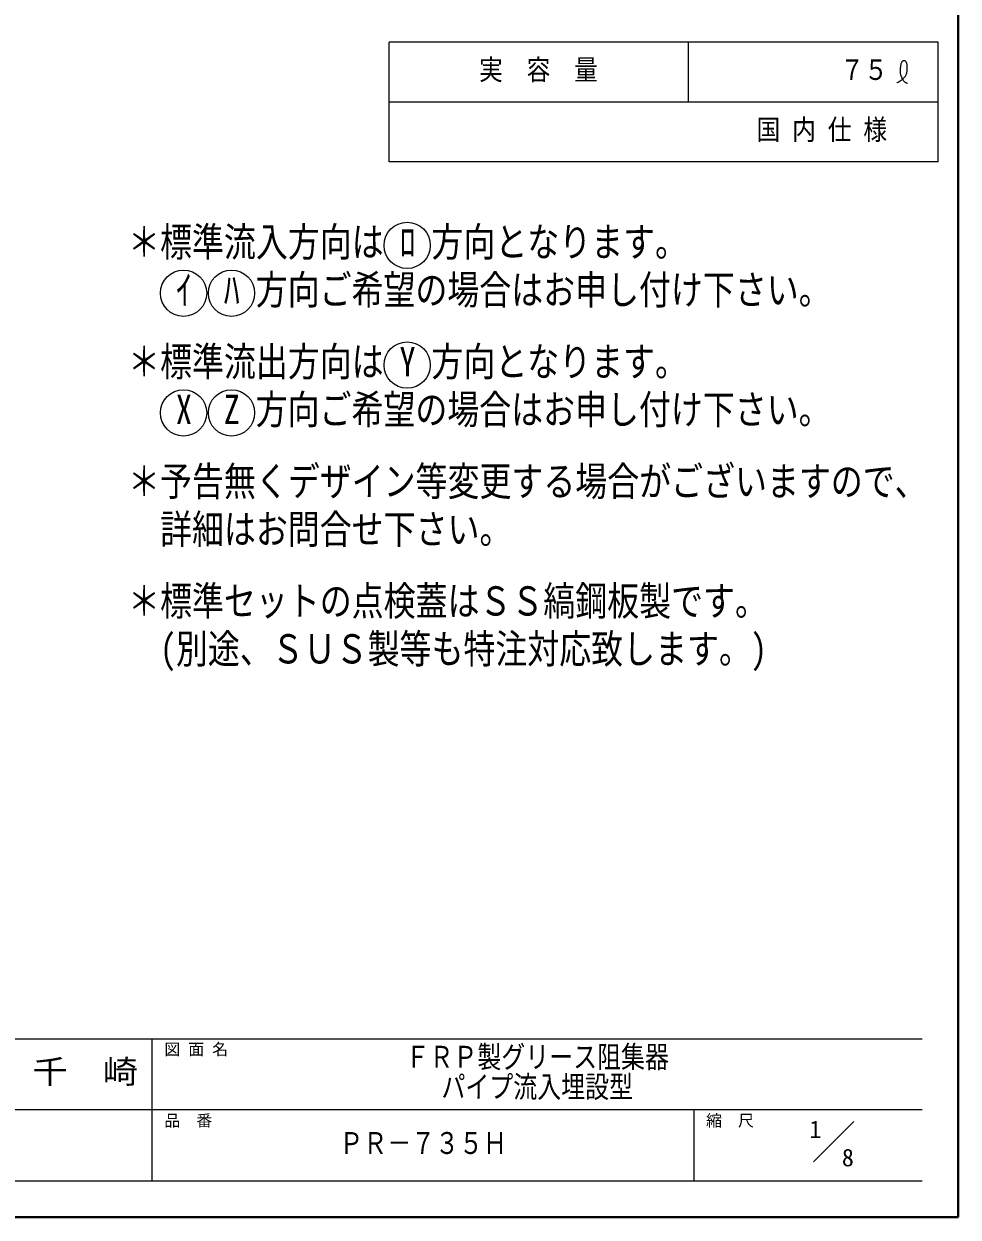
# Model space of a CAD drawing. Units: millimetres at full size, sheet at 1:8; details may follow other scales. Extents: x -1694 to 1546, y -1136 to 1112.
# Drawn here: x 610 to 1546, y -1136 to 60 of the extents above; entities that cross this region are included whole.
import ezdxf
from ezdxf.enums import TextEntityAlignment as Align

# ---------------------------------------------------------------- set-up
doc = ezdxf.new("R2010")
doc.units = ezdxf.units.MM
doc.header["$LTSCALE"] = 8
doc.layers.add('0-0_ﾚｲﾔ1', color=4, linetype='Continuous', lineweight=9)
doc.styles.add('ＭＳ ゴシック', font='')
doc.styles.get('ＭＳ ゴシック').set_extended_font_data('MS Gothic')

msp = doc.modelspace()

# ---------------------------------------------------------------- linework, layer by layer
at = {"layer": '0-0_ﾚｲﾔ1', "color": 1, "lineweight": 40}
for q in [(1545.792, 1111.869), (-1694.208, -1136.131)]:
    msp.add_line((1545.792, -1136.131), q, dxfattribs=at)
at = {"layer": '0-0_ﾚｲﾔ1', "color": 3, "lineweight": 18}
for p, q in [((1525.792, 41.869), (975.792, 41.869)), ((1275.792, -18.131), (1275.792, 41.869)), ((1525.792, -78.131), (1525.792, 41.869)), ((1525.792, -18.131), (975.792, -18.131))]:
    msp.add_line(p, q, dxfattribs=at)
at = {"layer": '0-0_ﾚｲﾔ1', "color": 5, "lineweight": 25}
for p, q in [((1487.673, 12.92), (1487.672, 12.161)), ((1487.672, 12.161), (1487.713, 11.406)), ((1487.704, 13.681), (1487.673, 12.92)), ((1487.757, 14.443), (1487.704, 13.681)), ((1487.82, 15.206), (1487.757, 14.443)), ((1487.857, 15.647), (1487.82, 15.206)), ((1487.888, 16.018), (1487.857, 15.647)), ((1487.94, 16.656), (1487.888, 16.018)), ((1487.998, 17.292), (1487.94, 16.656)), ((1488.068, 17.925), (1487.998, 17.292)), ((1488.155, 18.556), (1488.068, 17.925)), ((1488.267, 19.183), (1488.155, 18.556)), ((1488.345, 19.545), (1488.267, 19.183)), ((1488.415, 19.833), (1488.345, 19.545)), ((1488.557, 20.325), (1488.415, 19.833)), ((1488.731, 20.807), (1488.557, 20.325)), ((1488.942, 21.273), (1488.731, 20.807)), ((1489.198, 21.72), (1488.942, 21.273)), ((1489.505, 22.141), (1489.198, 21.72)), ((1489.709, 22.371), (1489.505, 22.141)), ((1489.856, 22.519), (1489.709, 22.371)), ((1490.128, 22.756), (1489.856, 22.519)), ((1490.42, 22.966), (1490.128, 22.756)), ((1490.727, 23.137), (1490.42, 22.966)), ((1491.046, 23.263), (1490.727, 23.137)), ((1491.371, 23.333), (1491.046, 23.263)), ((1491.56, 23.346), (1491.371, 23.333)), ((1491.79, 23.33), (1491.56, 23.346)), ((1492.182, 23.231), (1491.79, 23.33)), ((1492.561, 23.053), (1492.182, 23.231)), ((1492.92, 22.81), (1492.561, 23.053)), ((1493.252, 22.515), (1492.92, 22.81)), ((1493.55, 22.185), (1493.252, 22.515)), ((1493.704, 21.981), (1493.55, 22.185)), ((1493.945, 21.602), (1493.704, 21.981)), ((1494.256, 20.917), (1493.945, 21.602)), ((1494.458, 20.199), (1494.256, 20.917)), ((1494.409, 11.352), (1494.542, 12.032)), ((1494.577, 19.457), (1494.458, 20.199)), ((1494.542, 12.032), (1494.638, 12.716)), ((1494.638, 18.701), (1494.577, 19.457)), ((1494.667, 17.94), (1494.638, 18.701)), ((1494.638, 12.716), (1494.679, 13.114)), ((1494.679, 17.499), (1494.667, 17.94)), ((1494.691, 17.08), (1494.679, 17.499)), ((1494.679, 13.114), (1494.709, 13.525)), ((1494.715, 16.362), (1494.691, 17.08)), ((1494.709, 13.525), (1494.74, 14.233)), ((1494.736, 15.65), (1494.715, 16.362)), ((1494.746, 14.94), (1494.736, 15.65)), ((1494.74, 14.233), (1494.746, 14.94)), ((1484.252, 1.03), (1484.832, 1.364)), ((1484.832, 1.364), (1485.829, 1.946)), ((1485.829, 1.946), (1486.817, 2.541)), ((1486.817, 2.541), (1487.791, 3.16)), ((1487.713, 11.406), (1487.76, 10.97)), ((1487.76, 10.97), (1487.816, 10.592)), ((1487.791, 3.16), (1488.744, 3.811)), ((1487.816, 10.592), (1487.945, 9.944)), ((1487.945, 9.944), (1488.11, 9.303)), ((1488.11, 9.303), (1488.307, 8.668)), ((1488.307, 8.668), (1488.531, 8.042)), ((1488.531, 8.042), (1488.778, 7.425)), ((1488.744, 3.811), (1489.672, 4.504)), ((1488.778, 7.425), (1488.929, 7.072)), ((1488.929, 7.072), (1489.043, 6.817)), ((1489.043, 6.817), (1489.245, 6.383)), ((1489.245, 6.383), (1489.457, 5.953)), ((1489.457, 5.953), (1489.678, 5.527)), ((1489.672, 4.504), (1490.196, 4.928)), ((1489.678, 5.527), (1489.908, 5.105)), ((1489.908, 5.105), (1490.149, 4.684)), ((1490.149, 4.684), (1490.293, 4.441)), ((1490.196, 4.928), (1490.581, 5.258)), ((1490.293, 4.441), (1490.467, 4.158)), ((1490.467, 4.158), (1490.78, 3.677)), ((1490.581, 5.258), (1491.224, 5.853)), ((1490.78, 3.677), (1491.114, 3.211)), ((1491.114, 3.211), (1491.472, 2.77)), ((1491.224, 5.853), (1491.834, 6.481)), ((1491.472, 2.77), (1491.858, 2.363)), ((1491.834, 6.481), (1492.401, 7.144)), ((1491.858, 2.363), (1492.276, 1.998)), ((1492.276, 1.998), (1492.535, 1.81)), ((1492.401, 7.144), (1492.917, 7.842)), ((1492.535, 1.81), (1492.756, 1.669)), ((1492.756, 1.669), (1493.156, 1.454)), ((1492.917, 7.842), (1493.373, 8.577)), ((1493.156, 1.454), (1493.575, 1.267)), ((1493.373, 8.577), (1493.607, 9.021)), ((1493.575, 1.267), (1494.008, 1.103)), ((1493.607, 9.021), (1493.774, 9.383)), ((1493.774, 9.383), (1494.028, 10.023)), ((1494.008, 1.103), (1494.453, 0.954)), ((1494.028, 10.023), (1494.239, 10.681)), ((1494.239, 10.681), (1494.409, 11.352)), ((1494.453, 0.954), (1494.903, 0.816)), ((1494.903, 0.816), (1495.166, 0.738))]:
    msp.add_line(p, q, dxfattribs=at)
at = {"layer": '0-0_ﾚｲﾔ1', "color": 6, "lineweight": 25}
for p, q in [((-74.208, -957.274), (1509.792, -957.274)), ((738.363, -1100.131), (738.363, -957.274)), ((1509.792, -1028.702), (524.077, -1028.702)), ((1281.22, -1100.131), (1281.22, -1028.702)), ((1509.792, -1100.131), (-74.208, -1100.131))]:
    msp.add_line(p, q, dxfattribs=at)
at = {"layer": '0-0_ﾚｲﾔ1', "color": 7, "lineweight": 18}
msp.add_line((1400.814, -1080.537), (1441.22, -1040.131), dxfattribs=at)
at = {"layer": '0-0_ﾚｲﾔ1', "color": 3, "lineweight": 18}
msp.add_lwpolyline([(1525.792, -78.131), (975.792, -78.131), (975.792, 41.869)], dxfattribs=at)
at = {"layer": '0-0_ﾚｲﾔ1', "color": 5, "lineweight": 25}
for centre in [(993.725, -161.797), (769.725, -209.797), (817.725, -209.797), (993.725, -281.797), (769.725, -329.797), (817.725, -329.797)]:
    msp.add_circle(centre, 23.2, dxfattribs=at)

# ---------------------------------------------------------------- texts
at = {"layer": '0-0_ﾚｲﾔ1', "color": 7, "style": 'ＭＳ ゴシック'}
for s, height, width, p in [('実\u3000容\u3000量', 20.53, 0.85, (1065.792, -2.131)), ('７５', 20.53, 0.85, (1427.792, -2.131)), ('国 内 仕 様', 20.53, 0.85, (1343.792, -62.131)), ('＊標準流入方向は ﾛ 方向となります。', 29.33, 0.8, (714.125, -181.797)), (' ｲ  ﾊ 方向ご希望の場合はお申し付け下さい。', 29.33, 0.8, (746.125, -229.797)), ('＊標準流出方向は Y 方向となります。', 29.33, 0.8, (714.125, -301.797)), (' X  Z 方向ご希望の場合はお申し付け下さい。', 29.33, 0.8, (746.125, -349.797)), ('＊予告無くデザイン等変更する場合がございますので、', 29.33, 0.8, (714.125, -421.797)), ('詳細はお問合せ下さい。', 29.33, 0.8, (746.125, -469.797)), ('＊標準セットの点検蓋はＳＳ縞鋼板製です。', 29.33, 0.8, (714.125, -541.797)), ('(別途、ＳＵＳ製等も特注対応致します。)', 29.33, 0.8, (746.125, -589.797)), ('ＦＲＰ製グリース阻集器', 21.99, 0.8, (992.077, -992.988)), ('千\u3000崎', 23.46, 1.1, (618.363, -1008.988)), ('パイプ流入埋設型', 21.99, 0.8, (1028.077, -1022.988)), ('ＰＲ－７３５Ｈ', 21.99, 0.8, (925.792, -1079.416))]:
    msp.add_text(s, height=height, dxfattribs=dict(at, width=width)).set_placement(p, align=Align.BOTTOM_LEFT)
for s, height, p in [('図 面 名', 11.73, (750.363, -977.274)), ('品\u3000番', 11.73, (750.363, -1048.702)), ('縮\u3000尺', 11.73, (1293.22, -1048.702)), ('1', 17.6, (1396.75, -1062.149)), ('8', 17.6, (1429.326, -1090.453))]:
    msp.add_text(s, height=height, dxfattribs=at).set_placement(p, align=Align.BOTTOM_LEFT)

doc.saveas('drawing.dxf')
